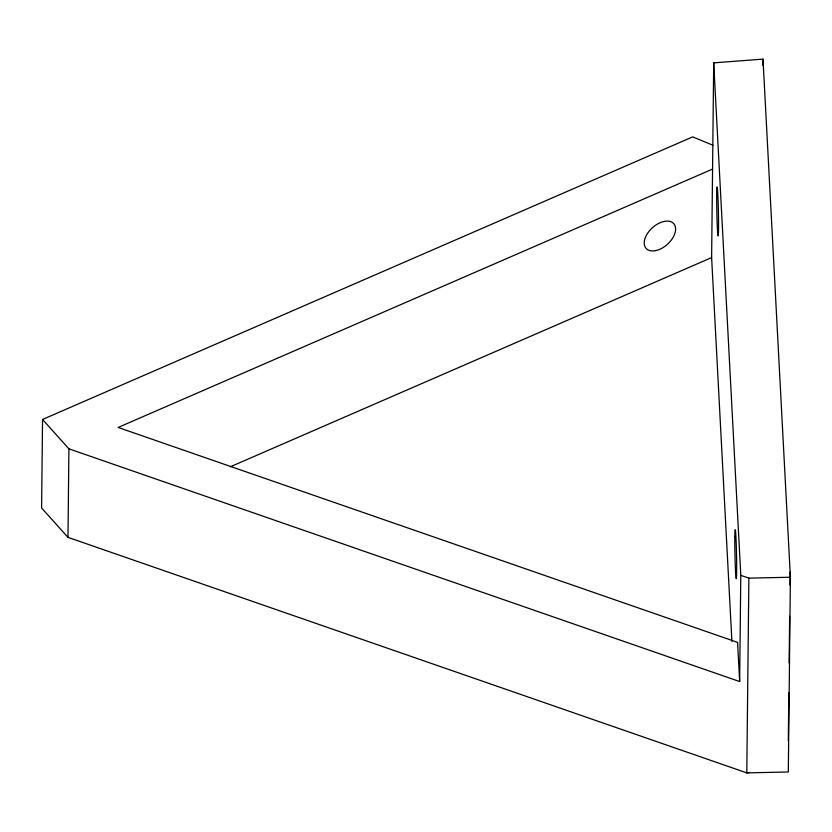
<?xml version="1.0" encoding="UTF-8"?>
<svg xmlns="http://www.w3.org/2000/svg" width="832" height="832" viewBox="0 0 832 832"><rect width="100%" height="100%" fill="white"/><g stroke="black" fill="none" stroke-linecap="round" stroke-linejoin="round"><path stroke-width="1.25" d="M712.951 145.226L692.671 136.885L42.546 419.453L41.6 507.978L67.974 537.358L746.793 772.876L788.32 771.982L790.4 577.242L762.996 59.124L713.7 62.858L711.62 257.598L731.91 641.42M67.974 537.358L68.921 448.833L42.546 419.453M68.921 448.833L739.658 681.554L740.792 575.338L713.7 62.858M740.792 575.338L748.873 578.136L746.793 772.876L749.299 772.512M762.934 65.593L762.996 59.124M788.31 740.906L788.83 692.869M789.142 663.01L789.641 616.273M789.974 585.114L790.119 572.125M712.566 169.083L118.134 427.45L737.589 642.377L739.658 681.554M230.36 466.773L711.62 257.598M748.873 578.136L790.4 577.242M734.812 536.65A24.742 0.79 88.8 0 0 736.018 577.886A24.742 0.79 88.8 0 0 736.341 547.227A24.742 0.79 88.8 0 0 734.812 536.65M716.695 193.908A24.742 0.79 88.8 0 0 717.902 235.144A24.742 0.79 88.8 0 0 718.224 204.485A24.742 0.79 88.8 0 0 716.695 193.908M655.72 250.609A18.554 11.18 -41.9 0 0 675.116 225.992A18.554 11.18 -41.9 0 0 648.918 231.452A18.554 11.18 -41.9 0 0 655.72 250.609"/></g></svg>
